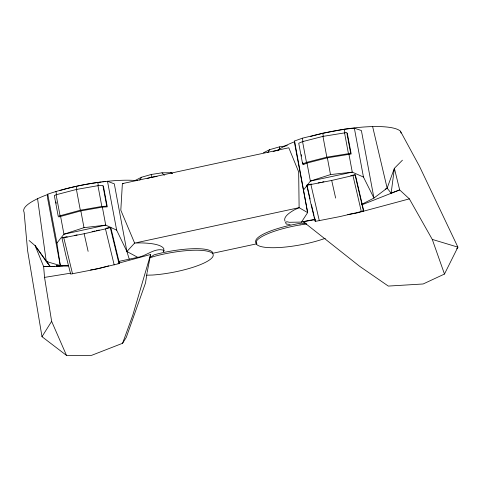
<?xml version="1.0" encoding="UTF-8"?>
<svg xmlns="http://www.w3.org/2000/svg" width="482" height="482" viewBox="0 0 482 482"><rect width="100%" height="100%" fill="white"/><g stroke="black" fill="none" stroke-linecap="round" stroke-linejoin="round"><path stroke-width="0.72" d="M147.118 178.521L151.306 177.334L151.318 174.46L162.018 172.809L170.767 172.731L172.67 173.375M287.302 145.666L279.452 146.877L279.44 149.751L273.155 151.529M129.254 259.165L126.905 251.514L114.312 183.853L107.492 181.268C87.23 183.383 67.034 187.594 47.742 194.174L47.585 198.09L60.298 265.582L68.396 265.901M285.139 221.304A65.63 14.876 -10.6 0 1 295.177 209.459L299.117 207.682L298.671 171.911L288.808 147.781L122.38 183.606L120.813 210.194L134.617 243.091L126.905 251.514L137.732 257.334C146.733 255.966 154.836 247.272 164.145 250.387L163.651 251.664L163.838 248.748A65.63 14.876 -10.6 0 0 139.822 242.904L134.617 243.091L299.117 207.682L307.637 212.61L301.455 222.088L289.387 222.286L286.784 221.714L285.501 222.594L286.356 224.082L290.128 224.443M315.077 219.744L303.19 221.642L359.578 266.263L388.317 286.079L423.148 283.976L444.47 274.053L432.27 239.415L409.357 198.873L399.674 189.92L391.137 193.186L394.378 168.314L402.428 160.181M147.052 272.951L145.504 282.958L126.29 337.37L122.591 343.28L91.586 355.348L66.504 355.415L41.994 336.683L27.595 250.616L24.1 212.219A65.612 14.87 -10.6 0 1 37.572 198.711L46.278 261.503L50.273 266.558L68.034 265.829M147.191 272.246L150.607 254.484L118.861 263.118M150.607 254.484L132.839 315.071L122.591 343.28M361.506 204.476L373.942 198.066L387.136 188.131L394.378 168.314L399.674 189.92L361.922 204.808M444.47 274.053L457.9 247.152L419.454 166.266L400.446 131.206A65.612 14.87 -10.6 0 0 372.628 126.585A65.504 14.846 -10.6 0 0 310.348 136.551M139.786 180.123L141.527 177.237L151.318 174.46M267.92 152.535L269.661 149.655L279.452 146.877M41.994 336.683L51.64 321.349L44.543 277.403L43.639 266.558L35.126 245.645L29.113 240.536M456.737 248.82L457.9 247.152L432.27 239.415M303.684 189.86L310.372 181.081L330.501 174.592L352.276 172.146L363.452 177.039L373.942 198.066L361.392 130.538L354.354 128.176L344.275 129.254L322.759 133.225L302.322 138.214L294.544 141.003L294.912 144.98L307.637 212.61L294.544 141.003M45.947 260.581L35.126 245.645L46.278 261.503L60.298 265.582L56.924 243.018L63.943 234.216L83.989 227.655L105.727 225.13L116.638 230.125L126.905 251.514M385.19 189.209L387.136 188.131L372.628 126.585M135.267 180.395L141.527 177.237M263.401 152.812L269.661 149.655M302.569 141.624L298.726 143.25L302.63 164.019L306.474 162.392L326.844 157.162L350.673 153.312L346.775 132.538L322.958 136.388L302.569 141.624L306.474 162.392M347.293 133.207L351.191 153.981L327.362 157.837L306.992 163.067L303.148 164.693L302.744 162.542M56.123 194.764L54.327 195.487L58.214 216.267L80.313 210.23L101.829 206.447L106.751 206.188L102.877 185.407L97.954 185.672L76.427 189.456L56.123 194.764L60.021 215.532M58.75 216.936L80.849 210.899L102.365 207.115L107.287 206.85L103.413 186.076M352.957 175.532L355.083 174.954L363.482 211.05L340.093 216.551L315.162 221.413L310.703 202.946L306.751 185.311L331.7 180.449L352.957 175.532L361.337 211.634M108.757 265.865L98.659 268.613L90.502 269.938M105.48 228.896L110.282 227.606L118.982 263.642L92.863 269.769L70.679 274.083L65.938 255.677L61.961 238.054L84.145 233.74L105.48 228.896L114.186 264.931M409.357 198.873L355.945 213.231L347.775 214.532M74.258 235.517L77.084 234.897M62.395 237.698L66.92 236.722L67.191 237.06M106.209 228.221L110.715 227.251L119.415 263.286L117.951 263.6M92.086 231.631L94.954 231.011M96.388 230.697L99.262 230.071M350.769 175.617L355.294 174.647L363.699 210.742L362.235 211.056M119.018 261.377L137.732 257.334M301.455 222.088L315.264 219.129M256.822 243.802L212.707 253.297L212.791 252.773A43.446 9.845 -10.6 0 0 155.391 254.472L153.909 254.924L149.818 257.768L155.686 256.002A43.44 9.845 -10.6 0 1 213.207 255.581A43.44 9.845 -10.6 0 1 152.71 275.023L146.474 275.204M318.168 182.949L321.042 182.335M322.482 182.027L323.922 181.726M44.543 277.403L70.493 273.192M151.306 177.334L157.066 176.442M300.063 224.919L306.612 224.016L301.443 223.166L299.78 223.395A43.446 9.845 -10.6 0 0 256.81 243.296M53.231 266.317L43.639 266.558L48.845 266.293M56.189 266.076L59.147 265.829M54.743 266.299L50.273 266.558L46.814 261.78M56.231 266.209L62.931 265.817M56.28 265.907L57.768 265.829M122.38 183.606L123.784 183.564M46.278 261.503L47.766 261.606M170.767 172.731L171.935 173.442M303.19 221.642L306.04 223.618M162.018 172.809L164.272 175.334M387.136 188.131L391.137 193.186M311.697 184.329L311.468 184.04L306.962 185.004L310.095 198.994M51.64 321.349L66.504 355.415M400.446 131.206L401.084 133.062M72.523 273.806L63.793 237.777M319.331 220.768L310.92 184.672M311.426 204.772L313.999 215.424M314.342 216.846L315.373 221.105M84.145 233.74L88.122 251.363M331.7 180.449L335.641 198.084M302.322 138.214L302.961 141.618M306.992 163.067L310.372 181.081L352.276 172.146L348.914 154.126M301.262 154.662L301.533 156.096M55.888 191.33L56.533 194.746M60.557 216.201L63.943 234.216L105.727 225.13L102.365 207.115M47.742 194.174L56.924 243.018M354.354 128.176L363.452 177.039M344.275 129.254L344.913 132.671M344.522 132.683L348.396 153.457M322.759 133.225L323.356 136.424M327.362 157.837L330.501 174.592M322.958 136.388L326.844 157.162M107.492 181.268L116.638 230.125M97.732 182.256L98.364 185.654M97.954 185.672L101.829 206.447M76.246 186.293L76.843 189.486M80.849 210.899L83.989 227.655M76.427 189.456L80.313 210.23M55.942 201.886L56.207 203.32M37.524 198.711A65.504 14.846 -10.6 0 1 47.411 194.62M59.925 190.535A65.504 14.846 -10.6 0 1 97.466 182.527M98.22 182.425A65.504 14.846 -10.6 0 1 101.226 182.021M102.726 181.835A65.504 14.846 -10.6 0 1 105.709 181.485M107.185 181.328A65.504 14.846 -10.6 0 1 137.183 180.66M277.09 150.83A65.504 14.846 -10.6 0 1 294.4 141.835M325.29 238.301A43.44 9.845 -10.6 0 1 258.141 245.507A43.44 9.845 -10.6 0 1 300.063 224.931"/></g></svg>
